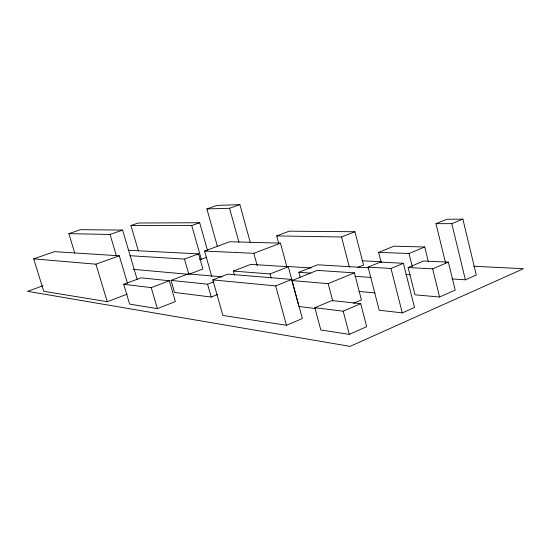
<?xml version="1.0" encoding="UTF-8"?>
<svg xmlns="http://www.w3.org/2000/svg" width="551" height="551" viewBox="0 0 551 551"><rect width="100%" height="100%" fill="white"/><g stroke="black" fill="none" stroke-linecap="round" stroke-linejoin="round"><path stroke-width="0.83" d="M402.258 312.885L414.497 307.465L403.394 263.288L380.293 262.138L368.123 267.145L379.205 310.234L402.258 312.885L390.996 268.461L368.123 267.145M439.581 297.017L455.202 290.101L448.383 262.145L423.602 261.016L408.139 267.51L414.979 294.813L439.581 297.017L432.631 268.86L408.139 267.51M349.286 334.361L366.69 326.674L360.719 303.684L331.922 300.55L314.855 307.727L320.813 329.973L349.286 334.361L343.19 311.191L314.855 307.727M451.951 278.923L465.388 279.812L476.291 275.018L462.881 219.14L446.923 219.264L435.965 223.678L445.552 262.903M343.19 311.191L360.719 303.684M432.631 268.86L448.383 262.145M353.549 303.284L361.435 299.923L354.41 272.855L317.224 270.383L291.913 280.562L298.704 305.702M286.437 325.283L302.334 318.561L291.768 279.44L227.77 274.123L212.817 279.901L222.873 315.441L286.437 325.283L275.686 285.9L212.817 279.901M390.996 268.461L403.394 263.288M381.154 262.331L378.62 252.386L409 253.501L424.731 247.006L428.396 261.828M291.913 280.562L328.189 283.641L354.41 272.855M357.268 267.586L363.522 265.031L354.94 231.751L289.268 231.165L276.692 235.911L278.689 243.308M378.62 252.386L393.979 246.152L424.731 247.006M435.965 223.678L451.799 223.644L462.881 219.14M275.686 285.9L291.768 279.44M300.164 277.215L298.842 272.284L317.569 264.804L368.915 267.8M222.191 276.891L188.208 273.881L171.044 280.39L174.536 292.423L211.219 297.037L217.459 294.571M234.512 275.176L233.376 271.099L270.093 273.937L288.29 266.753L292.016 280.555M157.372 308.601L175.37 301.583L169.336 280.769L141.077 277.807L123.72 284.275L129.623 304.124L157.372 308.601L151.229 287.636L123.72 284.275M276.692 235.911L341.53 236.985L354.94 231.751M171.044 280.39L207.569 284.178L213.836 281.754M233.376 271.099L250.829 264.356L288.29 266.753M189.613 274.033L202.844 269.012L198.539 253.866L128.231 250.271M211.791 276.581L204.573 251.07L253.832 253.315L280.487 243.149L286.871 266.767M127.467 283.269L119.312 255.795L54.459 251.662L33.687 258.867L43.77 291.307L107.231 301.7L127.157 294.165M151.229 287.636L169.336 280.769M199.593 259.17L201.301 259.273L206.804 257.207M204.573 251.07L229.705 241.737L280.487 243.149M130.064 255.719L184.475 259.094L198.539 253.866M33.687 258.867L95.936 264.184L119.312 255.795M42.909 285.79L27.55 291.321L350.064 346.372L523.45 268.709L473.66 266.264M138.322 250.677L130.938 225.538L191.734 225.559L199.669 222.728L207.541 250.588M217.452 246.579L206.894 208.946L229.553 208.292L239.878 204.628L250.292 242.468M206.894 208.946L216.929 205.42L239.878 204.628M74.771 253.129L68.854 233.658L110.048 234.457L122.604 230.091L137.261 279.75M130.938 225.538L138.211 223.017L199.669 222.728M68.854 233.658L80.529 229.677L122.604 230.091M362.076 260.781L381.815 261.753M286.61 266.415L311.212 267.986M405.922 274.529L410.158 274.797M298.842 272.284L310.743 273.131M354.94 276.285L371.092 277.435M133.252 269.356L187.981 274.246M358.866 291.431L375.073 292.925M298.924 306.514L315.048 308.505M95.936 264.184L107.231 301.7M110.048 234.457L116.378 255.726M184.475 259.094L188.835 274.329M191.734 225.559L201.301 259.273M207.569 284.178L211.219 297.037M229.553 208.292L238.941 242.171M253.832 253.315L257.227 265.672M270.093 273.937L271.209 278.021M328.189 283.641L332.79 301.06M341.53 236.985L349.389 267.201M409 253.501L412.32 266.774M451.799 223.644L465.388 279.812"/></g></svg>
